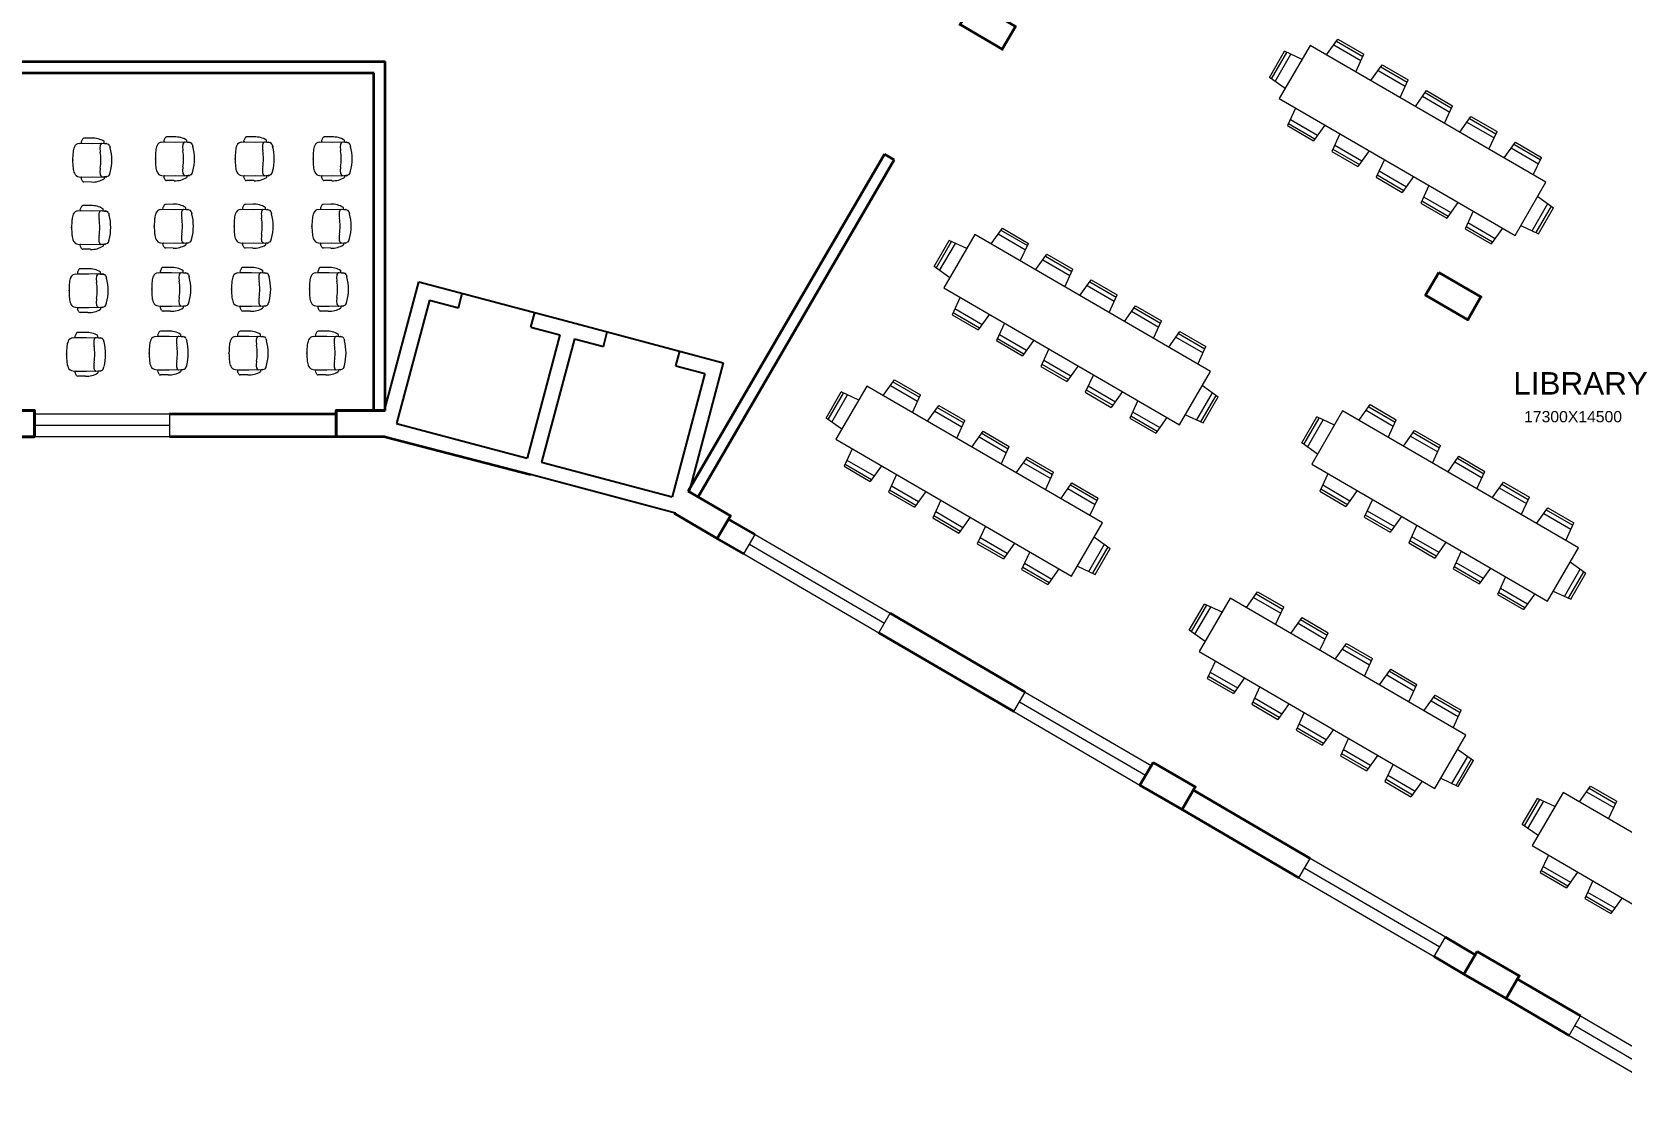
# Model space of a CAD drawing. Header units: millimetres. Extents: x 3079 to 579737, y 1565 to 1161826.
# Drawn here: x 116801 to 138000, y 780687 to 795112 of the extents above; entities that cross this region are included whole.
import ezdxf

# ---------------------------------------------------------------- set-up
doc = ezdxf.new("R2010")
doc.units = ezdxf.units.MM
for name, color, linetype, lineweight in [('1', 7, 'Continuous', 35), ('A_COL', 250, 'Continuous', 40), ('IG-Area', 250, 'Continuous', 30), ('SILL', 251, 'Continuous', 18), ('WINDOW', 252, 'Continuous', 15)]:
    doc.layers.add(name, color=color, linetype=linetype, lineweight=lineweight)
doc.layers.add('FURNITURE', color=253, linetype='Continuous', lineweight=5, transparency=0.05)
doc.styles.get("Standard").update_dxf_attribs({"font": 'arial.ttf'})

msp = doc.modelspace()

# ---------------------------------------------------------------- linework, layer by layer
for p, q in [((121503, 790065), (121959, 791780)), ((121959, 791780), (123989, 791240)), ((122488, 791432), (122539, 791626)), ((122101, 791535), (121664, 789892)), ((122101, 791535), (122488, 791432)), ((123454, 791175), (123505, 791369)), ((123454, 791175), (123841, 791072)), ((123989, 791240), (126018, 790700)), ((123841, 791072), (123404, 789430)), ((124034, 791021), (123597, 789378)), ((124034, 791021), (124420, 790918)), ((124420, 790918), (124472, 791112)), ((125387, 790661), (125438, 790854)), ((125773, 790558), (125336, 788915)), ((125387, 790661), (125773, 790558)), ((126018, 790700), (125561, 788984)), ((121664, 789892), (123404, 789430)), ((123597, 789378), (125336, 788915)), ((125382, 788697), (123449, 789211))]:
    msp.add_line(p, q)
at = {"layer": '1'}
for p, q in [((112710, 794715), (121510, 794715)), ((112710, 794565), (121360, 794565)), ((121360, 790065), (121360, 794565)), ((121510, 790065), (121510, 794715)), ((125552, 788989), (128168, 793480)), ((125682, 788914), (128298, 793404)), ((128298, 793404), (128168, 793480)), ((120860, 790015), (118635, 790015)), ((116835, 789715), (116810, 789715)), ((121510, 789715), (118635, 789715)), ((121510, 789715), (123449, 789211)), ((126443, 788412), (126089, 788619)), ((126292, 788153), (125937, 788359)), ((128243, 787362), (130043, 786312)), ((128092, 787103), (129892, 786053)), ((131572, 785073), (132134, 784746)), ((133843, 784096), (132285, 785005)), ((133692, 783837), (132134, 784746)), ((135643, 783046), (136042, 782813)), ((135492, 782787), (135891, 782554)), ((135891, 782554), (136453, 782227)), ((137443, 781996), (136604, 782486)), ((137292, 781737), (136453, 782227))]:
    msp.add_line(p, q, dxfattribs=at)
at = {"layer": 'A_COL'}
for points in [[(129351, 795510), (129175, 795208), (129736, 794880), (129913, 795183)], [(135556, 791905), (135380, 791603), (135942, 791275), (136118, 791578)], [(116185, 790065), (116185, 789715), (116835, 789715), (116835, 790065)], [(131748, 785375), (131572, 785073), (132134, 784746), (132310, 785048)], [(136068, 782856), (135891, 782554), (136453, 782227), (136629, 782529)]]:
    msp.add_lwpolyline(points, close=True, dxfattribs=at)
for points in [[(121510, 790065), (120860, 790065), (120860, 789715)], [(121510, 789715), (121510, 789715)], [(125382, 788697), (125376, 788687), (125937, 788359), (126114, 788662), (125552, 788989)]]:
    msp.add_lwpolyline(points, dxfattribs=at)
at = {"layer": 'FURNITURE'}
for p, q in [((134059, 794806), (134209, 795015)), ((134190, 794988), (134542, 794783)), ((134209, 795015), (134556, 794814)), ((133298, 794505), (133500, 794852)), ((133325, 794485), (133530, 794838)), ((133373, 794451), (133584, 794813)), ((133843, 794931), (133430, 794221)), ((133734, 794744), (133500, 794852)), ((136984, 793106), (133843, 794931)), ((134155, 794940), (134517, 794730)), ((134448, 794579), (134556, 794814)), ((134651, 794462), (134801, 794671)), ((134747, 794596), (135109, 794386)), ((134781, 794644), (135134, 794440)), ((134801, 794671), (135148, 794470)), ((133508, 794355), (133298, 794505)), ((135040, 794236), (135148, 794470)), ((133430, 794221), (136572, 792396)), ((135243, 794118), (135393, 794328)), ((135339, 794252), (135701, 794042)), ((135373, 794301), (135726, 794096)), ((135393, 794328), (135740, 794126)), ((133646, 794095), (133539, 793861)), ((133577, 793945), (133939, 793735)), ((135632, 793892), (135740, 794126)), ((135835, 793774), (135984, 793984)), ((135965, 793957), (136318, 793752)), ((135984, 793984), (136332, 793782)), ((118700, 793711), (118598, 793710)), ((119763, 793711), (119662, 793710)), ((120802, 793711), (120700, 793710)), ((133539, 793861), (133886, 793660)), ((133552, 793891), (133905, 793687)), ((134036, 793869), (133886, 793660)), ((134238, 793752), (134130, 793517)), ((135931, 793908), (136293, 793698)), ((136224, 793548), (136332, 793782)), ((117431, 793623), (117792, 793628)), ((117477, 793683), (117460, 793647)), ((117469, 793628), (117611, 793625)), ((117597, 793693), (117496, 793693)), ((117731, 793627), (117811, 793617)), ((117765, 793628), (117765, 793650)), ((117792, 793628), (117803, 793618)), ((117836, 793597), (117846, 793566)), ((118533, 793640), (118894, 793645)), ((118580, 793700), (118562, 793665)), ((118571, 793646), (118713, 793643)), ((118833, 793644), (118913, 793635)), ((118867, 793645), (118867, 793667)), ((118894, 793645), (118905, 793635)), ((118938, 793615), (118948, 793584)), ((119597, 793640), (119958, 793645)), ((119643, 793700), (119626, 793665)), ((119635, 793646), (119777, 793643)), ((119896, 793644), (119977, 793635)), ((119931, 793645), (119931, 793667)), ((119958, 793645), (119969, 793635)), ((120002, 793615), (120012, 793584)), ((120635, 793640), (120996, 793645)), ((120681, 793700), (120664, 793665)), ((120673, 793646), (120815, 793643)), ((120935, 793644), (121015, 793635)), ((120969, 793645), (120969, 793667)), ((120996, 793645), (121007, 793635)), ((121040, 793615), (121050, 793584)), ((134130, 793517), (134477, 793316)), ((134144, 793548), (134497, 793343)), ((134169, 793601), (134531, 793391)), ((134627, 793525), (134477, 793316)), ((136426, 793430), (136576, 793640)), ((136522, 793565), (136885, 793354)), ((136557, 793613), (136909, 793408)), ((136576, 793640), (136923, 793438)), ((134830, 793408), (134722, 793174)), ((136815, 793204), (136923, 793438)), ((117431, 793181), (117792, 793176)), ((117477, 793121), (117460, 793156)), ((117469, 793175), (117611, 793178)), ((117597, 793110), (117496, 793111)), ((117731, 793177), (117811, 793186)), ((117765, 793176), (117765, 793154)), ((117792, 793176), (117803, 793186)), ((117836, 793206), (117846, 793237)), ((118533, 793198), (118894, 793193)), ((118580, 793138), (118562, 793174)), ((118571, 793193), (118713, 793196)), ((118700, 793128), (118598, 793128)), ((118833, 793194), (118913, 793204)), ((118867, 793193), (118867, 793171)), ((118894, 793193), (118905, 793203)), ((118938, 793224), (118948, 793255)), ((119597, 793198), (119958, 793193)), ((119643, 793138), (119626, 793174)), ((119635, 793193), (119777, 793196)), ((119763, 793128), (119662, 793128)), ((119896, 793194), (119977, 793204)), ((119931, 793193), (119931, 793171)), ((119958, 793193), (119969, 793203)), ((120002, 793224), (120012, 793255)), ((120635, 793198), (120996, 793193)), ((120681, 793138), (120664, 793174)), ((120673, 793193), (120815, 793196)), ((120802, 793128), (120700, 793128)), ((120935, 793194), (121015, 793204)), ((120969, 793193), (120969, 793171)), ((120996, 793193), (121007, 793203)), ((121040, 793224), (121050, 793255)), ((134722, 793174), (135069, 792972)), ((134736, 793204), (135089, 792999)), ((134761, 793258), (135123, 793047)), ((135219, 793182), (135069, 792972)), ((136572, 792396), (136984, 793106)), ((135422, 793064), (135314, 792830)), ((135353, 792914), (135715, 792703)), ((136875, 792918), (137085, 792768)), ((117416, 792725), (117777, 792730)), ((117463, 792785), (117445, 792750)), ((117454, 792730), (117596, 792728)), ((117583, 792796), (117481, 792795)), ((117716, 792729), (117796, 792719)), ((117750, 792730), (117750, 792752)), ((117777, 792730), (117788, 792720)), ((117821, 792700), (117831, 792669)), ((118518, 792742), (118880, 792747)), ((118565, 792803), (118548, 792767)), ((118557, 792748), (118699, 792745)), ((118685, 792813), (118583, 792812)), ((118818, 792746), (118898, 792737)), ((118852, 792747), (118852, 792770)), ((118880, 792747), (118890, 792738)), ((118924, 792717), (118933, 792686)), ((119582, 792742), (119943, 792747)), ((119629, 792803), (119611, 792767)), ((119620, 792748), (119762, 792745)), ((119749, 792813), (119647, 792812)), ((119882, 792746), (119962, 792737)), ((119916, 792747), (119916, 792770)), ((119943, 792747), (119954, 792738)), ((119987, 792717), (119997, 792686)), ((120620, 792742), (120982, 792747)), ((120667, 792803), (120650, 792767)), ((120658, 792748), (120800, 792745)), ((120787, 792813), (120685, 792812)), ((120920, 792746), (121000, 792737)), ((120954, 792747), (120954, 792770)), ((120982, 792747), (120992, 792738)), ((121025, 792717), (121035, 792686)), ((135314, 792830), (135661, 792628)), ((135328, 792860), (135680, 792655)), ((135811, 792838), (135661, 792628)), ((136014, 792720), (135906, 792486)), ((136799, 792460), (137010, 792822)), ((136853, 792435), (137058, 792788)), ((136883, 792421), (137085, 792768)), ((129588, 792284), (129738, 792494)), ((129719, 792467), (130071, 792262)), ((129738, 792494), (130085, 792292)), ((135906, 792486), (136253, 792284)), ((135920, 792516), (136272, 792311)), ((135944, 792570), (136307, 792359)), ((136403, 792494), (136253, 792284)), ((136649, 792529), (136883, 792421)), ((117416, 792283), (117777, 792278)), ((117463, 792223), (117445, 792259)), ((117454, 792278), (117596, 792280)), ((117716, 792279), (117796, 792289)), ((117750, 792278), (117750, 792256)), ((117777, 792278), (117788, 792288)), ((117821, 792309), (117831, 792339)), ((118518, 792301), (118880, 792296)), ((118565, 792240), (118548, 792276)), ((118557, 792295), (118699, 792298)), ((118685, 792230), (118583, 792231)), ((118818, 792296), (118898, 792306)), ((118852, 792296), (118852, 792273)), ((118880, 792296), (118890, 792305)), ((118924, 792326), (118933, 792357)), ((119582, 792301), (119943, 792296)), ((119629, 792240), (119611, 792276)), ((119620, 792295), (119762, 792298)), ((119749, 792230), (119647, 792231)), ((119882, 792296), (119962, 792306)), ((119916, 792296), (119916, 792273)), ((119943, 792296), (119954, 792305)), ((119987, 792326), (119997, 792357)), ((120620, 792301), (120982, 792296)), ((120667, 792240), (120650, 792276)), ((120658, 792295), (120800, 792298)), ((120787, 792230), (120685, 792231)), ((120920, 792296), (121000, 792306)), ((120954, 792296), (120954, 792273)), ((120982, 792296), (120992, 792305)), ((121025, 792326), (121035, 792357)), ((128827, 791983), (129029, 792330)), ((128854, 791964), (129059, 792316)), ((128902, 791929), (129113, 792292)), ((129372, 792410), (128959, 791700)), ((129263, 792222), (129029, 792330)), ((132513, 790585), (129372, 792410)), ((129684, 792419), (130047, 792208)), ((129977, 792058), (130085, 792292)), ((117583, 792213), (117481, 792213)), ((130180, 791940), (130330, 792150)), ((130276, 792075), (130638, 791864)), ((130311, 792123), (130663, 791918)), ((130330, 792150), (130677, 791948)), ((117382, 791884), (117743, 791889)), ((117429, 791944), (117411, 791909)), ((117420, 791889), (117562, 791887)), ((117549, 791955), (117447, 791954)), ((117682, 791888), (117762, 791878)), ((117716, 791889), (117716, 791911)), ((117743, 791889), (117754, 791879)), ((117787, 791859), (117797, 791828)), ((118484, 791901), (118846, 791906)), ((118531, 791962), (118514, 791926)), ((118523, 791907), (118665, 791904)), ((118651, 791972), (118549, 791971)), ((118784, 791905), (118864, 791896)), ((118818, 791906), (118818, 791929)), ((118846, 791906), (118856, 791896)), ((118890, 791876), (118899, 791845)), ((119548, 791901), (119909, 791906)), ((119595, 791962), (119577, 791926)), ((119586, 791907), (119728, 791904)), ((119715, 791972), (119613, 791971)), ((119848, 791905), (119928, 791896)), ((119882, 791906), (119882, 791929)), ((119909, 791906), (119920, 791896)), ((119953, 791876), (119963, 791845)), ((120586, 791901), (120948, 791906)), ((120633, 791962), (120616, 791926)), ((120624, 791907), (120766, 791904)), ((120753, 791972), (120651, 791971)), ((120886, 791905), (120966, 791896)), ((120920, 791906), (120920, 791929)), ((120948, 791906), (120958, 791896)), ((120991, 791876), (121001, 791845)), ((129037, 791833), (128827, 791983)), ((130569, 791714), (130677, 791948)), ((130772, 791596), (130922, 791806)), ((130922, 791806), (131269, 791605)), ((128959, 791700), (132101, 789874)), ((130868, 791731), (131230, 791521)), ((130902, 791779), (131255, 791574)), ((131161, 791370), (131269, 791605)), ((117382, 791442), (117743, 791437)), ((117429, 791382), (117411, 791417)), ((117420, 791437), (117562, 791439)), ((117682, 791438), (117762, 791448)), ((117716, 791437), (117716, 791415)), ((117743, 791437), (117754, 791447)), ((117787, 791468), (117797, 791498)), ((118484, 791459), (118846, 791455)), ((118531, 791399), (118514, 791435)), ((118523, 791454), (118665, 791457)), ((118651, 791389), (118549, 791390)), ((118784, 791455), (118864, 791465)), ((118818, 791455), (118818, 791432)), ((118846, 791455), (118856, 791464)), ((118890, 791485), (118899, 791516)), ((119548, 791459), (119909, 791455)), ((119595, 791399), (119577, 791435)), ((119586, 791454), (119728, 791457)), ((119715, 791389), (119613, 791390)), ((119848, 791455), (119928, 791465)), ((119882, 791455), (119882, 791432)), ((119909, 791455), (119920, 791464)), ((119953, 791485), (119963, 791516)), ((120586, 791459), (120948, 791455)), ((120633, 791399), (120616, 791435)), ((120624, 791454), (120766, 791457)), ((120753, 791389), (120651, 791390)), ((120886, 791455), (120966, 791465)), ((120920, 791455), (120920, 791432)), ((120948, 791455), (120958, 791464)), ((120991, 791485), (121001, 791516)), ((129176, 791574), (129068, 791340)), ((129106, 791424), (129469, 791213)), ((131364, 791253), (131514, 791462)), ((131460, 791387), (131822, 791177)), ((131494, 791435), (131847, 791230)), ((131514, 791462), (131861, 791261)), ((117549, 791372), (117447, 791372)), ((129068, 791340), (129415, 791138)), ((129082, 791370), (129434, 791165)), ((129565, 791348), (129415, 791138)), ((129767, 791230), (129659, 790996)), ((131753, 791027), (131861, 791261)), ((117348, 791035), (117710, 791039)), ((117395, 791095), (117378, 791059)), ((117387, 791040), (117529, 791037)), ((117515, 791105), (117414, 791104)), ((117648, 791039), (117728, 791029)), ((117682, 791039), (117682, 791062)), ((117710, 791039), (117720, 791030)), ((117754, 791009), (117763, 790978)), ((118451, 791052), (118812, 791057)), ((118497, 791112), (118480, 791077)), ((118489, 791057), (118631, 791055)), ((118617, 791123), (118516, 791122)), ((118750, 791056), (118831, 791046)), ((118785, 791057), (118785, 791079)), ((118812, 791057), (118822, 791047)), ((118856, 791026), (118866, 790996)), ((119514, 791052), (119876, 791057)), ((119561, 791112), (119544, 791077)), ((119553, 791057), (119695, 791055)), ((119681, 791123), (119580, 791122)), ((119814, 791056), (119894, 791046)), ((119848, 791057), (119848, 791079)), ((119876, 791057), (119886, 791047)), ((119920, 791026), (119929, 790996)), ((120552, 791052), (120914, 791057)), ((120599, 791112), (120582, 791077)), ((120591, 791057), (120733, 791055)), ((120719, 791123), (120618, 791122)), ((120852, 791056), (120933, 791046)), ((120887, 791057), (120887, 791079)), ((120914, 791057), (120924, 791047)), ((120958, 791026), (120967, 790996)), ((129659, 790996), (130007, 790794)), ((129673, 791026), (130026, 790821)), ((129698, 791080), (130060, 790870)), ((130156, 791004), (130007, 790794)), ((131955, 790909), (132105, 791119)), ((132052, 791043), (132414, 790833)), ((132086, 791091), (132439, 790887)), ((132105, 791119), (132452, 790917)), ((130359, 790886), (130251, 790652)), ((132345, 790683), (132452, 790917)), ((117348, 790593), (117710, 790588)), ((117395, 790532), (117378, 790568)), ((117387, 790587), (117529, 790590)), ((117648, 790589), (117728, 790598)), ((117682, 790588), (117682, 790565)), ((117710, 790588), (117720, 790598)), ((117754, 790618), (117763, 790649)), ((118451, 790610), (118812, 790605)), ((118497, 790550), (118480, 790585)), ((118489, 790605), (118631, 790607)), ((118617, 790539), (118516, 790540)), ((118750, 790606), (118831, 790616)), ((118785, 790605), (118785, 790583)), ((118812, 790605), (118822, 790615)), ((118856, 790635), (118866, 790666)), ((119514, 790610), (119876, 790605)), ((119561, 790550), (119544, 790585)), ((119553, 790605), (119695, 790607)), ((119681, 790539), (119580, 790540)), ((119814, 790606), (119894, 790616)), ((119848, 790605), (119848, 790583)), ((119876, 790605), (119886, 790615)), ((119920, 790635), (119929, 790666)), ((120552, 790610), (120914, 790605)), ((120599, 790550), (120582, 790585)), ((120591, 790605), (120733, 790607)), ((120719, 790539), (120618, 790540)), ((120852, 790606), (120933, 790616)), ((120887, 790605), (120887, 790583)), ((120914, 790605), (120924, 790615)), ((120958, 790635), (120967, 790666)), ((130251, 790652), (130598, 790451)), ((130265, 790682), (130618, 790478)), ((130290, 790736), (130652, 790526)), ((130748, 790660), (130598, 790451)), ((130951, 790542), (130843, 790308)), ((132101, 789874), (132513, 790585)), ((117515, 790522), (117414, 790523)), ((127932, 790391), (127520, 789681)), ((131074, 788566), (127932, 790391)), ((128149, 790266), (128299, 790475)), ((128245, 790400), (128607, 790190)), ((128279, 790448), (128632, 790243)), ((128299, 790475), (128646, 790274)), ((130857, 790339), (131210, 790134)), ((130882, 790392), (131244, 790182)), ((132405, 790397), (132614, 790247)), ((127388, 789965), (127589, 790312)), ((127415, 789945), (127619, 790298)), ((127463, 789911), (127673, 790273)), ((127823, 790204), (127589, 790312)), ((128538, 790039), (128646, 790274)), ((128741, 789922), (128890, 790131)), ((128890, 790131), (129238, 789930)), ((130843, 790308), (131190, 790107)), ((131340, 790316), (131190, 790107)), ((131543, 790199), (131435, 789965)), ((132329, 789939), (132539, 790301)), ((132382, 789914), (132587, 790266)), ((132413, 789900), (132614, 790247)), ((134491, 789933), (134641, 790143)), ((134621, 790116), (134974, 789911)), ((134641, 790143), (134988, 789941)), ((127597, 789815), (127388, 789965)), ((128837, 790056), (129199, 789846)), ((128871, 790104), (129224, 789900)), ((129130, 789696), (129238, 789930)), ((131435, 789965), (131782, 789763)), ((131449, 789995), (131801, 789790)), ((131474, 790049), (131836, 789838)), ((131932, 789973), (131782, 789763)), ((132178, 790008), (132413, 789900)), ((133730, 789632), (133931, 789979)), ((133757, 789613), (133961, 789965)), ((133805, 789578), (134015, 789941)), ((134274, 790059), (133862, 789349)), ((134165, 789871), (133931, 789979)), ((137416, 788233), (134274, 790059)), ((134587, 790068), (134949, 789857)), ((134880, 789707), (134988, 789941)), ((129332, 789578), (129482, 789788)), ((129428, 789712), (129791, 789502)), ((129463, 789761), (129815, 789556)), ((129482, 789788), (129829, 789586)), ((135083, 789589), (135232, 789799)), ((135179, 789724), (135541, 789513)), ((135213, 789772), (135566, 789567)), ((135232, 789799), (135580, 789597)), ((127520, 789681), (130661, 787856)), ((127736, 789555), (127628, 789321)), ((129721, 789352), (129829, 789586)), ((133939, 789482), (133730, 789632)), ((135472, 789363), (135580, 789597)), ((127628, 789321), (127975, 789120)), ((127642, 789351), (127995, 789147)), ((127667, 789405), (128029, 789195)), ((128125, 789329), (127975, 789120)), ((129924, 789234), (130074, 789444)), ((130020, 789368), (130382, 789158)), ((130055, 789417), (130407, 789212)), ((130074, 789444), (130421, 789242)), ((133862, 789349), (137003, 787523)), ((135674, 789245), (135824, 789455)), ((135770, 789380), (136133, 789169)), ((135805, 789428), (136157, 789223)), ((135824, 789455), (136171, 789253)), ((128328, 789212), (128220, 788977)), ((128259, 789061), (128621, 788851)), ((130313, 789008), (130421, 789242)), ((130516, 788890), (130666, 789100)), ((130647, 789073), (130999, 788868)), ((130666, 789100), (131013, 788898)), ((134078, 789223), (133970, 788989)), ((134009, 789073), (134371, 788862)), ((136063, 789019), (136171, 789253)), ((136266, 788902), (136416, 789111)), ((136397, 789084), (136749, 788879)), ((136416, 789111), (136763, 788910)), ((128220, 788977), (128567, 788776)), ((128234, 789008), (128586, 788803)), ((128717, 788985), (128567, 788776)), ((128920, 788868), (128812, 788634)), ((130612, 789025), (130974, 788814)), ((130905, 788664), (131013, 788898)), ((133970, 788989), (134317, 788787)), ((133984, 789019), (134337, 788814)), ((134467, 788997), (134317, 788787)), ((134670, 788879), (134562, 788645)), ((136362, 789036), (136724, 788826)), ((136655, 788675), (136763, 788910)), ((128812, 788634), (129159, 788432)), ((128826, 788664), (129178, 788459)), ((128850, 788718), (129213, 788507)), ((129309, 788642), (129159, 788432)), ((134562, 788645), (134909, 788443)), ((134576, 788675), (134928, 788470)), ((134601, 788729), (134963, 788519)), ((135059, 788653), (134909, 788443)), ((136858, 788558), (137008, 788767)), ((136954, 788692), (137316, 788482)), ((136989, 788740), (137341, 788536)), ((137008, 788767), (137355, 788566)), ((129512, 788524), (129404, 788290)), ((130661, 787856), (131074, 788566)), ((135262, 788535), (135154, 788301)), ((137247, 788332), (137355, 788566)), ((129404, 788290), (129751, 788088)), ((129417, 788320), (129770, 788115)), ((129442, 788374), (129804, 788163)), ((129901, 788298), (129751, 788088)), ((130889, 787920), (131099, 788282)), ((130943, 787895), (131148, 788248)), ((130965, 788378), (131175, 788228)), ((130973, 787881), (131175, 788228)), ((135154, 788301), (135501, 788099)), ((135168, 788331), (135520, 788126)), ((135193, 788385), (135555, 788175)), ((135651, 788309), (135501, 788099)), ((137003, 787523), (137416, 788233)), ((130103, 788180), (129995, 787946)), ((130034, 788030), (130396, 787819)), ((130739, 787989), (130973, 787881)), ((135854, 788191), (135746, 787957)), ((135759, 787987), (136112, 787783)), ((135784, 788041), (136147, 787831)), ((137307, 788046), (137517, 787896)), ((129995, 787946), (130342, 787744)), ((130009, 787976), (130362, 787771)), ((130492, 787954), (130342, 787744)), ((135746, 787957), (136093, 787756)), ((136243, 787965), (136093, 787756)), ((136445, 787847), (136337, 787613)), ((137231, 787588), (137442, 787950)), ((137285, 787563), (137490, 787915)), ((137315, 787549), (137517, 787896)), ((132775, 787565), (132362, 786855)), ((135916, 785739), (132775, 787565)), ((132991, 787439), (133141, 787649)), ((133087, 787573), (133449, 787363)), ((133122, 787622), (133474, 787417)), ((133141, 787649), (133488, 787447)), ((136337, 787613), (136684, 787412)), ((136351, 787644), (136704, 787439)), ((136376, 787697), (136738, 787487)), ((136834, 787621), (136684, 787412)), ((137081, 787657), (137315, 787549)), ((132230, 787138), (132431, 787485)), ((132257, 787119), (132462, 787471)), ((132305, 787084), (132516, 787446)), ((132666, 787377), (132431, 787485)), ((133380, 787213), (133488, 787447)), ((132440, 786988), (132230, 787138)), ((133583, 787095), (133733, 787305)), ((133679, 787230), (134041, 787019)), ((133713, 787278), (134066, 787073)), ((133733, 787305), (134080, 787103)), ((133972, 786869), (134080, 787103)), ((134175, 786751), (134325, 786961)), ((134305, 786934), (134658, 786729)), ((134325, 786961), (134672, 786759)), ((132362, 786855), (135504, 785029)), ((132578, 786729), (132470, 786495)), ((134271, 786886), (134633, 786675)), ((134564, 786525), (134672, 786759)), ((132484, 786525), (132837, 786320)), ((132509, 786579), (132871, 786368)), ((132967, 786503), (132818, 786293)), ((134766, 786407), (134916, 786617)), ((134862, 786542), (135225, 786331)), ((134897, 786590), (135250, 786385)), ((134916, 786617), (135263, 786415)), ((132470, 786495), (132818, 786293)), ((133170, 786385), (133062, 786151)), ((135155, 786181), (135263, 786415)), ((133062, 786151), (133409, 785949)), ((133076, 786181), (133429, 785976)), ((133101, 786235), (133463, 786024)), ((133559, 786159), (133409, 785949)), ((135358, 786064), (135508, 786273)), ((135454, 786198), (135816, 785988)), ((135489, 786246), (135841, 786041)), ((135508, 786273), (135855, 786072)), ((133762, 786041), (133654, 785807)), ((133693, 785891), (134055, 785681)), ((135747, 785838), (135855, 786072)), ((133654, 785807), (134001, 785605)), ((133668, 785837), (134020, 785632)), ((134151, 785815), (134001, 785605)), ((134354, 785697), (134246, 785463)), ((135504, 785029), (135916, 785739)), ((134246, 785463), (134593, 785261)), ((134260, 785493), (134612, 785289)), ((134285, 785547), (134647, 785337)), ((134743, 785471), (134593, 785261)), ((135731, 785094), (135942, 785456)), ((135807, 785552), (136017, 785402)), ((134946, 785353), (134838, 785119)), ((135785, 785069), (135990, 785421)), ((135815, 785055), (136017, 785402)), ((134838, 785119), (135185, 784918)), ((134852, 785150), (135204, 784945)), ((134876, 785203), (135239, 784993)), ((135335, 785127), (135185, 784918)), ((135581, 785163), (135815, 785055)), ((137430, 784850), (137580, 785060)), ((137560, 785033), (137913, 784828)), ((137580, 785060), (137927, 784858)), ((136669, 784549), (136870, 784896)), ((136696, 784530), (136901, 784882)), ((136744, 784495), (136954, 784858)), ((137213, 784976), (136801, 784266)), ((137104, 784788), (136870, 784896)), ((140355, 783150), (137213, 784976)), ((137526, 784985), (137888, 784774)), ((137819, 784624), (137927, 784858)), ((136878, 784399), (136669, 784549)), ((136801, 784266), (139942, 782440)), ((137017, 784140), (136909, 783906)), ((136948, 783990), (137310, 783779)), ((136909, 783906), (137256, 783704)), ((136923, 783936), (137276, 783731)), ((137406, 783914), (137256, 783704)), ((137609, 783796), (137501, 783562)), ((137501, 783562), (137848, 783360)), ((137515, 783592), (137867, 783387)), ((137540, 783646), (137902, 783436)), ((137998, 783570), (137848, 783360))]:
    msp.add_line(p, q, dxfattribs=at)
for centre, radius, start, end in [((118595, 793692), 17.9, 81.6738, 152.8287), ((118715, 793423), 288, 58.0573, 92.9695), ((119659, 793692), 17.9, 81.6738, 152.8287), ((119779, 793423), 288, 58.0573, 92.9695), ((120697, 793692), 17.9, 81.6738, 152.8287), ((120817, 793423), 288, 58.0573, 92.9695), ((118425, 793402), 1080, 174.2714, 185.7286), ((117525, 793503), 174, 154.7303, 177.8371), ((117436, 793549), 74.1, 94.1914, 157.2111), ((117470, 793641), 12.2, 146.5756, 266.1283), ((117493, 793675), 17.9, 81.6738, 152.8287), ((117613, 793406), 288, 58.0573, 92.9695), ((118027, 793562), 318, 175.4109, 189.5754), ((117755, 793583), 45.2, 109.5385, 175.4123), ((117755, 793583), 45.2, 109.5385, 175.4123), ((117081, 793402), 641, 350.4247, 9.5753), ((117809, 793588), 28.4, 18.152, 87.2969), ((117239, 793402), 628, 344.8107, 15.1893), ((119528, 793419), 1080, 174.2714, 185.7286), ((118628, 793521), 174, 154.7303, 177.8371), ((118538, 793566), 74.1, 94.1914, 157.2111), ((118572, 793658), 12.2, 146.5756, 266.1283), ((119129, 793579), 318, 175.4109, 189.5754), ((118857, 793600), 45.2, 109.5385, 175.4123), ((118857, 793600), 45.2, 109.5385, 175.4123), ((118183, 793419), 641, 350.4247, 9.5753), ((118912, 793606), 28.4, 18.152, 87.2969), ((118342, 793419), 628, 344.8107, 15.1893), ((120591, 793419), 1080, 174.2714, 185.7286), ((119691, 793521), 174, 154.7303, 177.8371), ((119602, 793566), 74.1, 94.1914, 157.2111), ((119636, 793658), 12.2, 146.5756, 266.1283), ((120193, 793579), 318, 175.4109, 189.5754), ((119921, 793600), 45.2, 109.5385, 175.4123), ((119921, 793600), 45.2, 109.5385, 175.4123), ((119247, 793419), 641, 350.4247, 9.5753), ((119975, 793606), 28.4, 18.152, 87.2969), ((119405, 793419), 628, 344.8107, 15.1893), ((121630, 793419), 1080, 174.2714, 185.7286), ((120730, 793521), 174, 154.7303, 177.8371), ((120640, 793566), 74.1, 94.1914, 157.2111), ((120674, 793658), 12.2, 146.5756, 266.1283), ((121231, 793579), 318, 175.4109, 189.5754), ((120959, 793600), 45.2, 109.5385, 175.4123), ((120959, 793600), 45.2, 109.5385, 175.4123), ((120285, 793419), 641, 350.4247, 9.5753), ((121014, 793606), 28.4, 18.152, 87.2969), ((120443, 793419), 628, 344.8107, 15.1893), ((117525, 793300), 174, 182.1629, 205.2697), ((118027, 793242), 318, 170.4246, 184.5891), ((118628, 793318), 174, 182.1629, 205.2697), ((119129, 793259), 318, 170.4246, 184.5891), ((119691, 793318), 174, 182.1629, 205.2697), ((120193, 793259), 318, 170.4246, 184.5891), ((120730, 793318), 174, 182.1629, 205.2697), ((121231, 793259), 318, 170.4246, 184.5891), ((117436, 793255), 74.1, 202.7889, 265.8086), ((117470, 793163), 12.2, 93.8717, 213.4244), ((117493, 793129), 17.9, 207.1713, 278.3262), ((117613, 793398), 288, 267.0305, 301.9427), ((117755, 793221), 45.2, 184.5877, 250.4615), ((117809, 793215), 28.4, 272.7031, 341.848), ((118538, 793272), 74.1, 202.7889, 265.8086), ((118572, 793180), 12.2, 93.8717, 213.4244), ((118595, 793146), 17.9, 207.1713, 278.3262), ((118715, 793415), 288, 267.0305, 301.9427), ((118857, 793238), 45.2, 184.5877, 250.4615), ((118912, 793233), 28.4, 272.7031, 341.848), ((119602, 793272), 74.1, 202.7889, 265.8086), ((119636, 793180), 12.2, 93.8717, 213.4244), ((119659, 793146), 17.9, 207.1713, 278.3262), ((119779, 793415), 288, 267.0305, 301.9427), ((119921, 793238), 45.2, 184.5877, 250.4615), ((119975, 793233), 28.4, 272.7031, 341.848), ((120640, 793272), 74.1, 202.7889, 265.8086), ((120674, 793180), 12.2, 93.8717, 213.4244), ((120697, 793146), 17.9, 207.1713, 278.3262), ((120817, 793415), 288, 267.0305, 301.9427), ((120959, 793238), 45.2, 184.5877, 250.4615), ((121014, 793233), 28.4, 272.7031, 341.848), ((117511, 792606), 174, 154.7303, 177.8371), ((117421, 792651), 74.1, 94.1914, 157.2111), ((117455, 792743), 12.2, 146.5756, 266.1283), ((117478, 792777), 17.9, 81.6738, 152.8287), ((117598, 792508), 288, 58.0573, 92.9695), ((118012, 792664), 318, 175.4109, 189.5754), ((117740, 792685), 45.2, 109.5385, 175.4123), ((117740, 792685), 45.2, 109.5385, 175.4123), ((117795, 792691), 28.4, 18.152, 87.2969), ((117225, 792504), 628, 344.8107, 15.1893), ((118613, 792623), 174, 154.7303, 177.8371), ((118524, 792668), 74.1, 94.1914, 157.2111), ((118557, 792760), 12.2, 146.5756, 266.1283), ((118581, 792794), 17.9, 81.6738, 152.8287), ((118700, 792526), 288, 58.0573, 92.9695), ((119114, 792681), 318, 175.4109, 189.5754), ((118843, 792703), 45.2, 109.5385, 175.4123), ((118843, 792703), 45.2, 109.5385, 175.4123), ((118897, 792708), 28.4, 18.152, 87.2969), ((118327, 792521), 628, 344.8107, 15.1893), ((119677, 792623), 174, 154.7303, 177.8371), ((119587, 792668), 74.1, 94.1914, 157.2111), ((119621, 792760), 12.2, 146.5756, 266.1283), ((119644, 792794), 17.9, 81.6738, 152.8287), ((119764, 792526), 288, 58.0573, 92.9695), ((120178, 792681), 318, 175.4109, 189.5754), ((119906, 792703), 45.2, 109.5385, 175.4123), ((119906, 792703), 45.2, 109.5385, 175.4123), ((119961, 792708), 28.4, 18.152, 87.2969), ((119391, 792521), 628, 344.8107, 15.1893), ((120715, 792623), 174, 154.7303, 177.8371), ((120626, 792668), 74.1, 94.1914, 157.2111), ((120659, 792760), 12.2, 146.5756, 266.1283), ((120682, 792794), 17.9, 81.6738, 152.8287), ((120802, 792526), 288, 58.0573, 92.9695), ((121216, 792681), 318, 175.4109, 189.5754), ((120944, 792703), 45.2, 109.5385, 175.4123), ((120944, 792703), 45.2, 109.5385, 175.4123), ((120999, 792708), 28.4, 18.152, 87.2969), ((120429, 792521), 628, 344.8107, 15.1893), ((118411, 792504), 1080, 174.2714, 185.7286), ((117066, 792504), 641, 350.4247, 9.5753), ((119513, 792521), 1080, 174.2714, 185.7286), ((118168, 792521), 641, 350.4247, 9.5753), ((120577, 792521), 1080, 174.2714, 185.7286), ((119232, 792521), 641, 350.4247, 9.5753), ((121615, 792521), 1080, 174.2714, 185.7286), ((120270, 792521), 641, 350.4247, 9.5753), ((117511, 792403), 174, 182.1629, 205.2697), ((117421, 792357), 74.1, 202.7889, 265.8086), ((117455, 792265), 12.2, 93.8717, 213.4244), ((117598, 792500), 288, 267.0305, 301.9427), ((118012, 792344), 318, 170.4246, 184.5891), ((117740, 792323), 45.2, 184.5877, 250.4615), ((117795, 792318), 28.4, 272.7031, 341.848), ((118613, 792420), 174, 182.1629, 205.2697), ((118524, 792375), 74.1, 202.7889, 265.8086), ((118557, 792283), 12.2, 93.8717, 213.4244), ((118581, 792248), 17.9, 207.1713, 278.3262), ((118700, 792517), 288, 267.0305, 301.9427), ((119114, 792362), 318, 170.4246, 184.5891), ((118843, 792340), 45.2, 184.5877, 250.4615), ((118897, 792335), 28.4, 272.7031, 341.848), ((119677, 792420), 174, 182.1629, 205.2697), ((119587, 792375), 74.1, 202.7889, 265.8086), ((119621, 792283), 12.2, 93.8717, 213.4244), ((119644, 792248), 17.9, 207.1713, 278.3262), ((119764, 792517), 288, 267.0305, 301.9427), ((120178, 792362), 318, 170.4246, 184.5891), ((119906, 792340), 45.2, 184.5877, 250.4615), ((119961, 792335), 28.4, 272.7031, 341.848), ((120715, 792420), 174, 182.1629, 205.2697), ((120626, 792375), 74.1, 202.7889, 265.8086), ((120659, 792283), 12.2, 93.8717, 213.4244), ((120682, 792248), 17.9, 207.1713, 278.3262), ((120802, 792517), 288, 267.0305, 301.9427), ((121216, 792362), 318, 170.4246, 184.5891), ((120944, 792340), 45.2, 184.5877, 250.4615), ((120999, 792335), 28.4, 272.7031, 341.848), ((117478, 792231), 17.9, 207.1713, 278.3262), ((117477, 791765), 174, 154.7303, 177.8371), ((117387, 791810), 74.1, 94.1914, 157.2111), ((117421, 791902), 12.2, 146.5756, 266.1283), ((117444, 791936), 17.9, 81.6738, 152.8287), ((117564, 791667), 288, 58.0573, 92.9695), ((117978, 791823), 318, 175.4109, 189.5754), ((117706, 791844), 45.2, 109.5385, 175.4123), ((117706, 791844), 45.2, 109.5385, 175.4123), ((117761, 791850), 28.4, 18.152, 87.2969), ((117191, 791663), 628, 344.8107, 15.1893), ((118579, 791782), 174, 154.7303, 177.8371), ((118490, 791827), 74.1, 94.1914, 157.2111), ((118523, 791919), 12.2, 146.5756, 266.1283), ((118547, 791953), 17.9, 81.6738, 152.8287), ((118666, 791684), 288, 58.0573, 92.9695), ((119080, 791840), 318, 175.4109, 189.5754), ((118809, 791861), 45.2, 109.5385, 175.4123), ((118809, 791861), 45.2, 109.5385, 175.4123), ((118863, 791867), 28.4, 18.152, 87.2969), ((118293, 791680), 628, 344.8107, 15.1893), ((119643, 791782), 174, 154.7303, 177.8371), ((119553, 791827), 74.1, 94.1914, 157.2111), ((119587, 791919), 12.2, 146.5756, 266.1283), ((119610, 791953), 17.9, 81.6738, 152.8287), ((119730, 791684), 288, 58.0573, 92.9695), ((120144, 791840), 318, 175.4109, 189.5754), ((119872, 791861), 45.2, 109.5385, 175.4123), ((119872, 791861), 45.2, 109.5385, 175.4123), ((119927, 791867), 28.4, 18.152, 87.2969), ((119357, 791680), 628, 344.8107, 15.1893), ((120681, 791782), 174, 154.7303, 177.8371), ((120592, 791827), 74.1, 94.1914, 157.2111), ((120625, 791919), 12.2, 146.5756, 266.1283), ((120649, 791953), 17.9, 81.6738, 152.8287), ((120768, 791684), 288, 58.0573, 92.9695), ((121182, 791840), 318, 175.4109, 189.5754), ((120911, 791861), 45.2, 109.5385, 175.4123), ((120911, 791861), 45.2, 109.5385, 175.4123), ((120965, 791867), 28.4, 18.152, 87.2969), ((120395, 791680), 628, 344.8107, 15.1893), ((118377, 791663), 1080, 174.2714, 185.7286), ((117032, 791663), 641, 350.4247, 9.5753), ((119479, 791680), 1080, 174.2714, 185.7286), ((118134, 791680), 641, 350.4247, 9.5753), ((120543, 791680), 1080, 174.2714, 185.7286), ((119198, 791680), 641, 350.4247, 9.5753), ((121581, 791680), 1080, 174.2714, 185.7286), ((120236, 791680), 641, 350.4247, 9.5753), ((117477, 791562), 174, 182.1629, 205.2697), ((117387, 791516), 74.1, 202.7889, 265.8086), ((117421, 791424), 12.2, 93.8717, 213.4244), ((117444, 791390), 17.9, 207.1713, 278.3262), ((117564, 791659), 288, 267.0305, 301.9427), ((117978, 791503), 318, 170.4246, 184.5891), ((117706, 791482), 45.2, 184.5877, 250.4615), ((117761, 791476), 28.4, 272.7031, 341.848), ((118579, 791579), 174, 182.1629, 205.2697), ((118490, 791534), 74.1, 202.7889, 265.8086), ((118523, 791442), 12.2, 93.8717, 213.4244), ((118547, 791407), 17.9, 207.1713, 278.3262), ((118666, 791676), 288, 267.0305, 301.9427), ((119080, 791521), 318, 170.4246, 184.5891), ((118809, 791499), 45.2, 184.5877, 250.4615), ((118863, 791494), 28.4, 272.7031, 341.848), ((119643, 791579), 174, 182.1629, 205.2697), ((119553, 791534), 74.1, 202.7889, 265.8086), ((119587, 791442), 12.2, 93.8717, 213.4244), ((119610, 791407), 17.9, 207.1713, 278.3262), ((119730, 791676), 288, 267.0305, 301.9427), ((120144, 791521), 318, 170.4246, 184.5891), ((119872, 791499), 45.2, 184.5877, 250.4615), ((119927, 791494), 28.4, 272.7031, 341.848), ((120681, 791579), 174, 182.1629, 205.2697), ((120592, 791534), 74.1, 202.7889, 265.8086), ((120625, 791442), 12.2, 93.8717, 213.4244), ((120649, 791407), 17.9, 207.1713, 278.3262), ((120768, 791676), 288, 267.0305, 301.9427), ((121182, 791521), 318, 170.4246, 184.5891), ((120911, 791499), 45.2, 184.5877, 250.4615), ((120965, 791494), 28.4, 272.7031, 341.848), ((117443, 790915), 174, 154.7303, 177.8371), ((117354, 790960), 74.1, 94.1914, 157.2111), ((117387, 791052), 12.2, 146.5756, 266.1283), ((117411, 791087), 17.9, 81.6738, 152.8287), ((117530, 790818), 288, 58.0573, 92.9695), ((117944, 790973), 318, 175.4109, 189.5754), ((117673, 790995), 45.2, 109.5385, 175.4123), ((117673, 790995), 45.2, 109.5385, 175.4123), ((117727, 791000), 28.4, 18.152, 87.2969), ((117157, 790814), 628, 344.8107, 15.1893), ((118545, 790932), 174, 154.7303, 177.8371), ((118456, 790978), 74.1, 94.1914, 157.2111), ((118490, 791070), 12.2, 146.5756, 266.1283), ((118513, 791104), 17.9, 81.6738, 152.8287), ((118632, 790835), 288, 58.0573, 92.9695), ((119047, 790991), 318, 175.4109, 189.5754), ((118775, 791012), 45.2, 109.5385, 175.4123), ((118775, 791012), 45.2, 109.5385, 175.4123), ((118829, 791018), 28.4, 18.152, 87.2969), ((118259, 790831), 628, 344.8107, 15.1893), ((119609, 790932), 174, 154.7303, 177.8371), ((119520, 790978), 74.1, 94.1914, 157.2111), ((119553, 791070), 12.2, 146.5756, 266.1283), ((119577, 791104), 17.9, 81.6738, 152.8287), ((119696, 790835), 288, 58.0573, 92.9695), ((120110, 790991), 318, 175.4109, 189.5754), ((119839, 791012), 45.2, 109.5385, 175.4123), ((119839, 791012), 45.2, 109.5385, 175.4123), ((119893, 791018), 28.4, 18.152, 87.2969), ((119323, 790831), 628, 344.8107, 15.1893), ((120647, 790932), 174, 154.7303, 177.8371), ((120558, 790978), 74.1, 94.1914, 157.2111), ((120592, 791070), 12.2, 146.5756, 266.1283), ((120615, 791104), 17.9, 81.6738, 152.8287), ((120734, 790835), 288, 58.0573, 92.9695), ((121149, 790991), 318, 175.4109, 189.5754), ((120877, 791012), 45.2, 109.5385, 175.4123), ((120877, 791012), 45.2, 109.5385, 175.4123), ((120931, 791018), 28.4, 18.152, 87.2969), ((120361, 790831), 628, 344.8107, 15.1893), ((118343, 790814), 1080, 174.2714, 185.7286), ((116999, 790814), 641, 350.4247, 9.5753), ((119445, 790831), 1080, 174.2714, 185.7286), ((118101, 790831), 641, 350.4247, 9.5753), ((120509, 790831), 1080, 174.2714, 185.7286), ((119164, 790831), 641, 350.4247, 9.5753), ((121547, 790831), 1080, 174.2714, 185.7286), ((120203, 790831), 641, 350.4247, 9.5753), ((117443, 790712), 174, 182.1629, 205.2697), ((117354, 790667), 74.1, 202.7889, 265.8086), ((117387, 790575), 12.2, 93.8717, 213.4244), ((117411, 790541), 17.9, 207.1713, 278.3262), ((117530, 790810), 288, 267.0305, 301.9427), ((117944, 790654), 318, 170.4246, 184.5891), ((117673, 790633), 45.2, 184.5877, 250.4615), ((117727, 790627), 28.4, 272.7031, 341.848), ((118545, 790729), 174, 182.1629, 205.2697), ((118456, 790684), 74.1, 202.7889, 265.8086), ((118490, 790592), 12.2, 93.8717, 213.4244), ((118513, 790558), 17.9, 207.1713, 278.3262), ((118632, 790827), 288, 267.0305, 301.9427), ((119047, 790671), 318, 170.4246, 184.5891), ((118775, 790650), 45.2, 184.5877, 250.4615), ((118829, 790644), 28.4, 272.7031, 341.848), ((119609, 790729), 174, 182.1629, 205.2697), ((119520, 790684), 74.1, 202.7889, 265.8086), ((119553, 790592), 12.2, 93.8717, 213.4244), ((119577, 790558), 17.9, 207.1713, 278.3262), ((119696, 790827), 288, 267.0305, 301.9427), ((120110, 790671), 318, 170.4246, 184.5891), ((119839, 790650), 45.2, 184.5877, 250.4615), ((119893, 790644), 28.4, 272.7031, 341.848), ((120647, 790729), 174, 182.1629, 205.2697), ((120558, 790684), 74.1, 202.7889, 265.8086), ((120592, 790592), 12.2, 93.8717, 213.4244), ((120615, 790558), 17.9, 207.1713, 278.3262), ((120734, 790827), 288, 267.0305, 301.9427), ((121149, 790671), 318, 170.4246, 184.5891), ((120877, 790650), 45.2, 184.5877, 250.4615), ((120931, 790644), 28.4, 272.7031, 341.848)]:
    msp.add_arc(centre, radius, start, end, dxfattribs=at)
for p in [(117346, 793402), (118448, 793419), (119512, 793419), (120550, 793419), (117331, 792504), (118433, 792521), (119497, 792521), (120535, 792521), (117297, 791663), (118399, 791680), (119463, 791680), (120501, 791680), (117263, 790814), (118366, 790831), (119429, 790831), (120467, 790831)]:
    msp.add_point(p, dxfattribs=at)
at = {"layer": 'SILL'}
for p, q in [((118635, 790015), (116835, 790015)), ((118635, 789715), (116835, 789715)), ((126443, 788412), (128243, 787362)), ((126292, 788153), (128092, 787103)), ((130043, 786312), (131723, 785332)), ((129892, 786053), (131572, 785073)), ((135643, 783046), (133843, 784096)), ((133692, 783837), (135492, 782787)), ((137443, 781996), (139243, 780946)), ((137292, 781737), (139092, 780687))]:
    msp.add_line(p, q, dxfattribs=at)
at = {"layer": 'WINDOW'}
for p, q in [((118635, 790015), (118635, 789715)), ((118635, 789865), (116835, 789865)), ((126292, 788153), (126443, 788412)), ((126368, 788282), (128168, 787232)), ((128092, 787103), (128243, 787362)), ((129892, 786053), (130043, 786312)), ((129968, 786182), (131648, 785203)), ((133692, 783837), (133843, 784096)), ((133768, 783966), (135568, 782916)), ((135492, 782787), (135643, 783046)), ((137292, 781737), (137443, 781996)), ((137368, 781867), (139168, 780817))]:
    msp.add_line(p, q, dxfattribs=at)

# ---------------------------------------------------------------- texts
at = {"layer": 'IG-Area', "attachment_point": 1}
for s, insert, char_height in [('LIBRARY ', (136549, 790577), 300), ('17300X14500', (136693, 790058), 150)]:
    msp.add_mtext_dynamic_manual_height_columns(s, width=38356.19, gutter_width=12.5, heights=[0], dxfattribs=dict(at, insert=insert, char_height=char_height))

doc.saveas('drawing.dxf')
